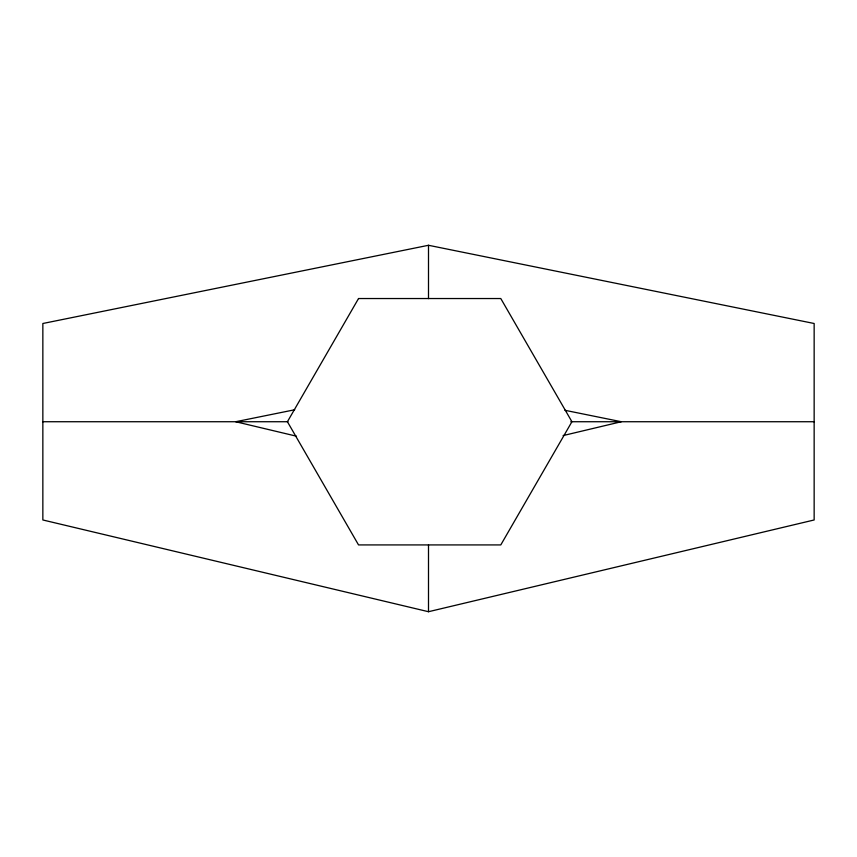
<?xml version="1.0" encoding="UTF-8"?>
<svg xmlns="http://www.w3.org/2000/svg" width="857" height="857" viewBox="0 0 857 857"><rect width="100%" height="100%" fill="white"/><g stroke="black" fill="none" stroke-linecap="round" stroke-linejoin="round"><path stroke-width="1.29" d="M563.092 435.581L621.325 421.73L564.924 410.289M428.5 611.716L814.15 519.974L814.15 323.496L428.5 245.284L42.85 323.496L42.85 519.974L428.5 611.716L428.5 544.998M294.701 409.764L235.675 421.73L296.501 436.202M42.85 421.73L287.898 421.73M570.794 421.73L814.15 421.73M428.5 245.284L428.5 298.622M358.537 298.536L287.416 421.73L358.537 544.923L500.788 544.923L571.919 421.73L500.788 298.536L358.537 298.536"/></g></svg>
